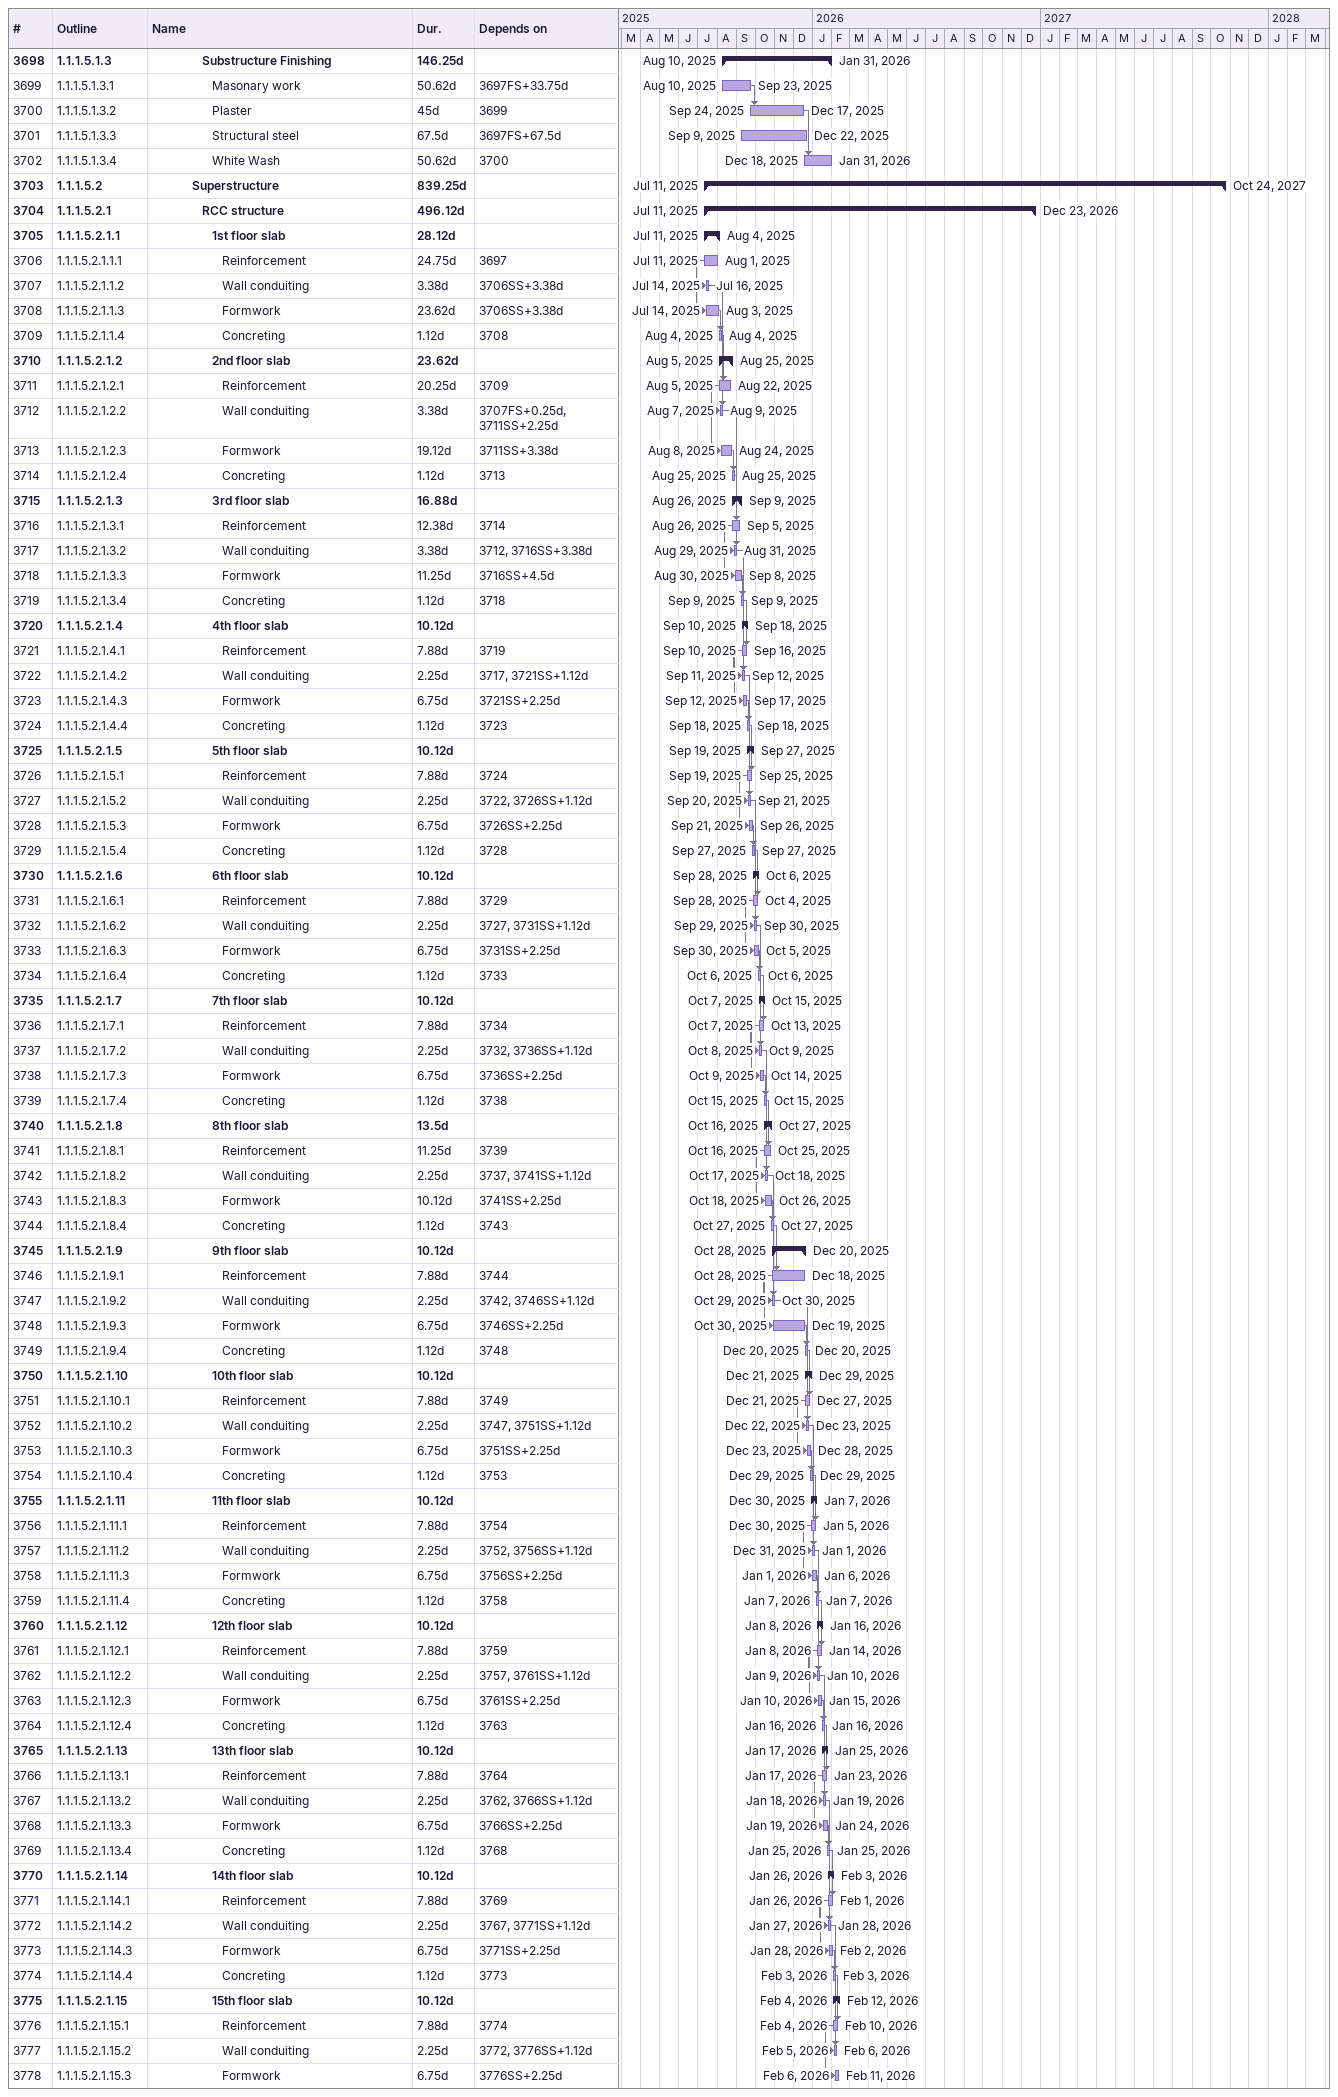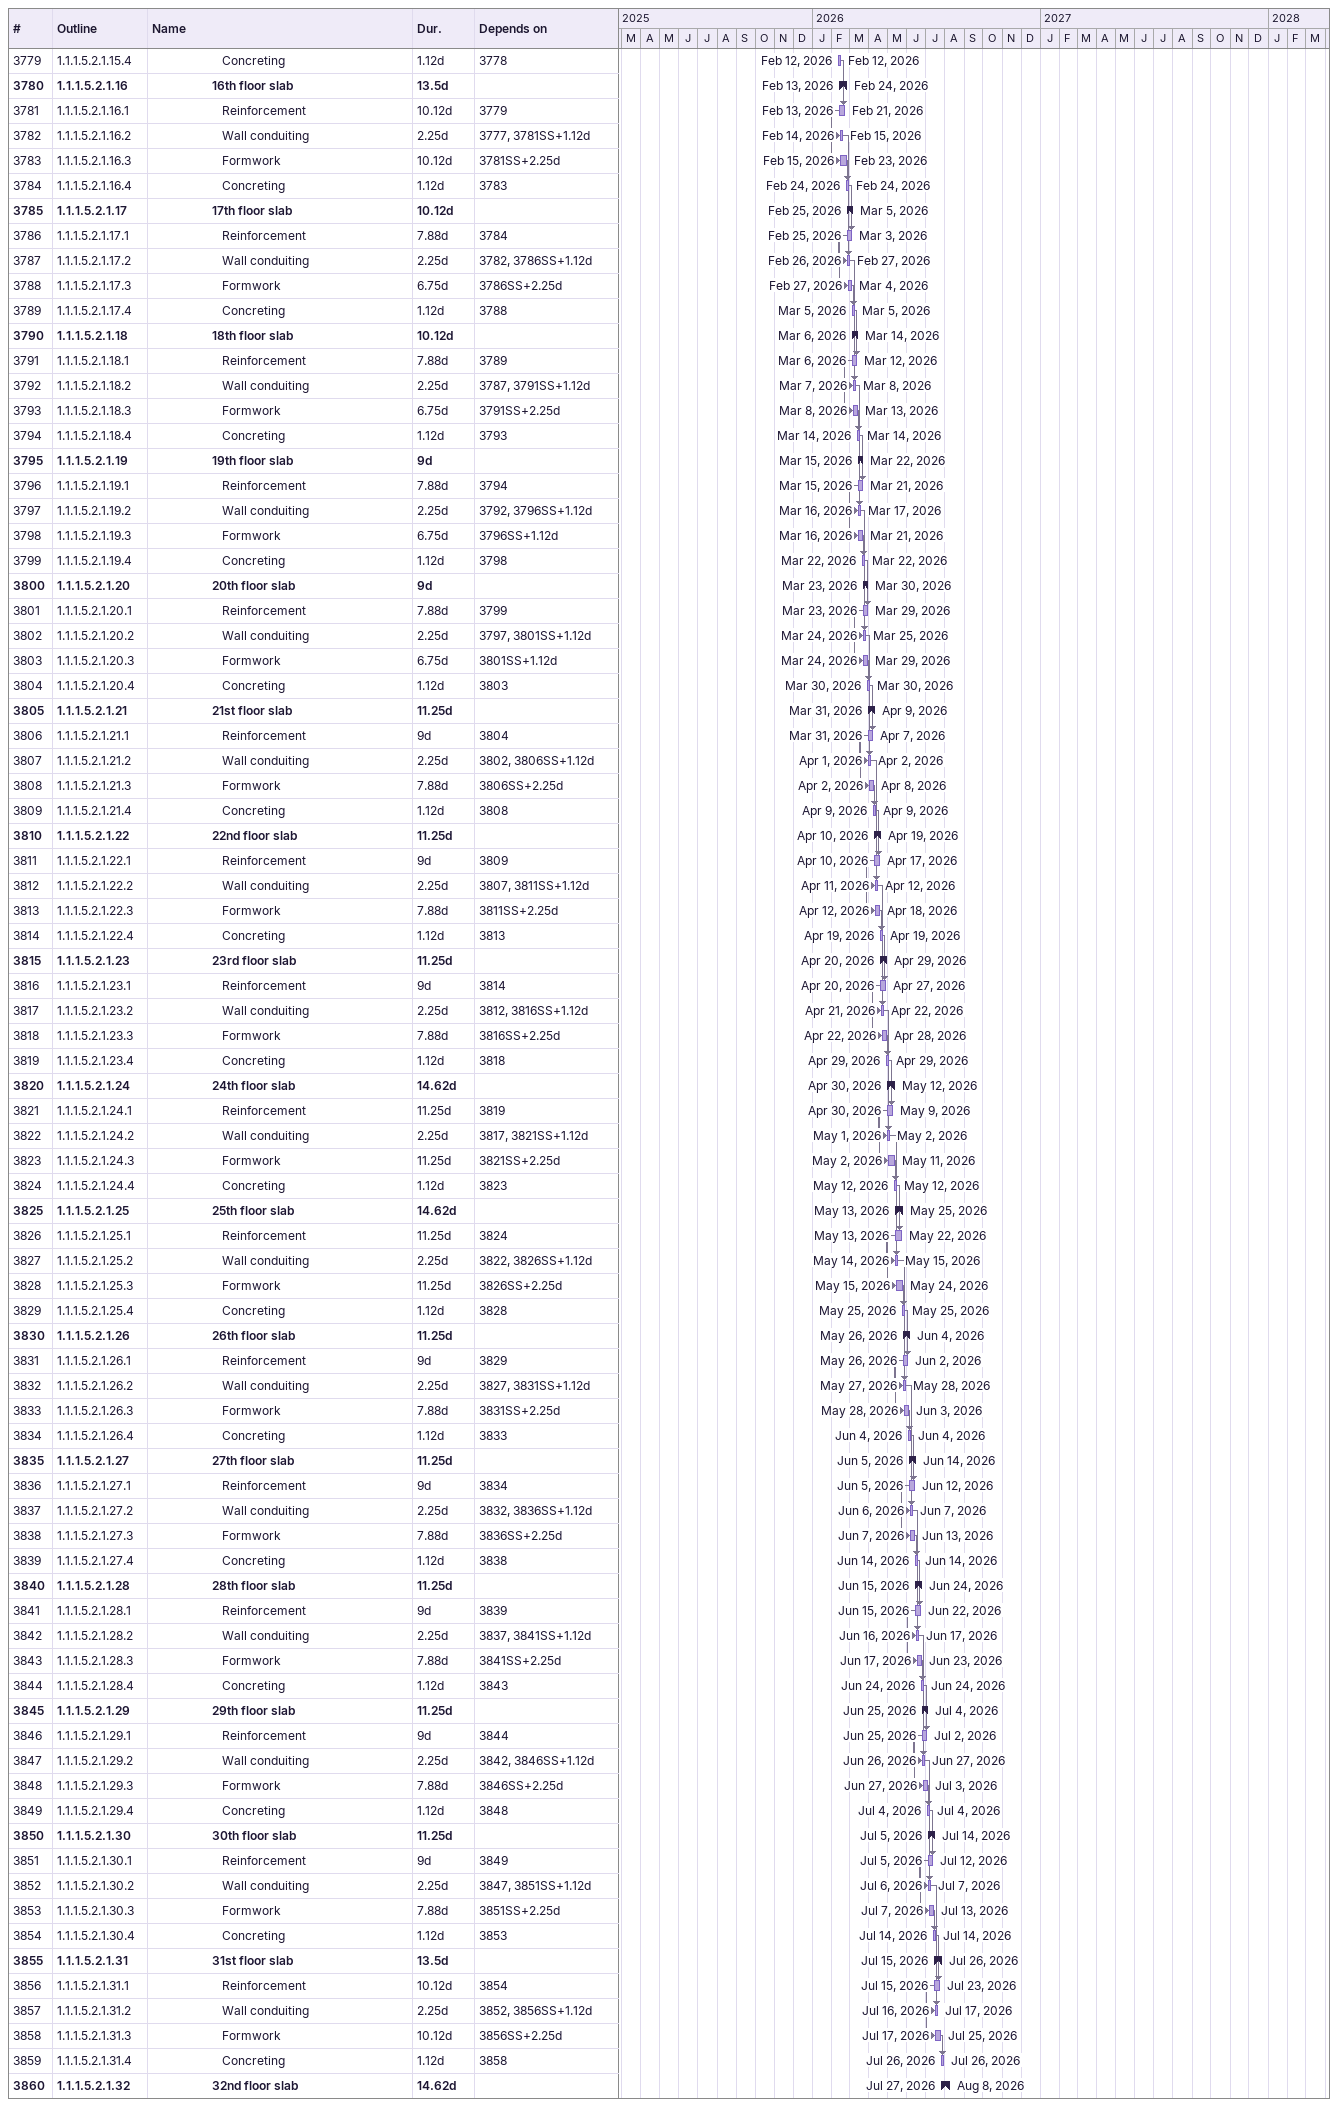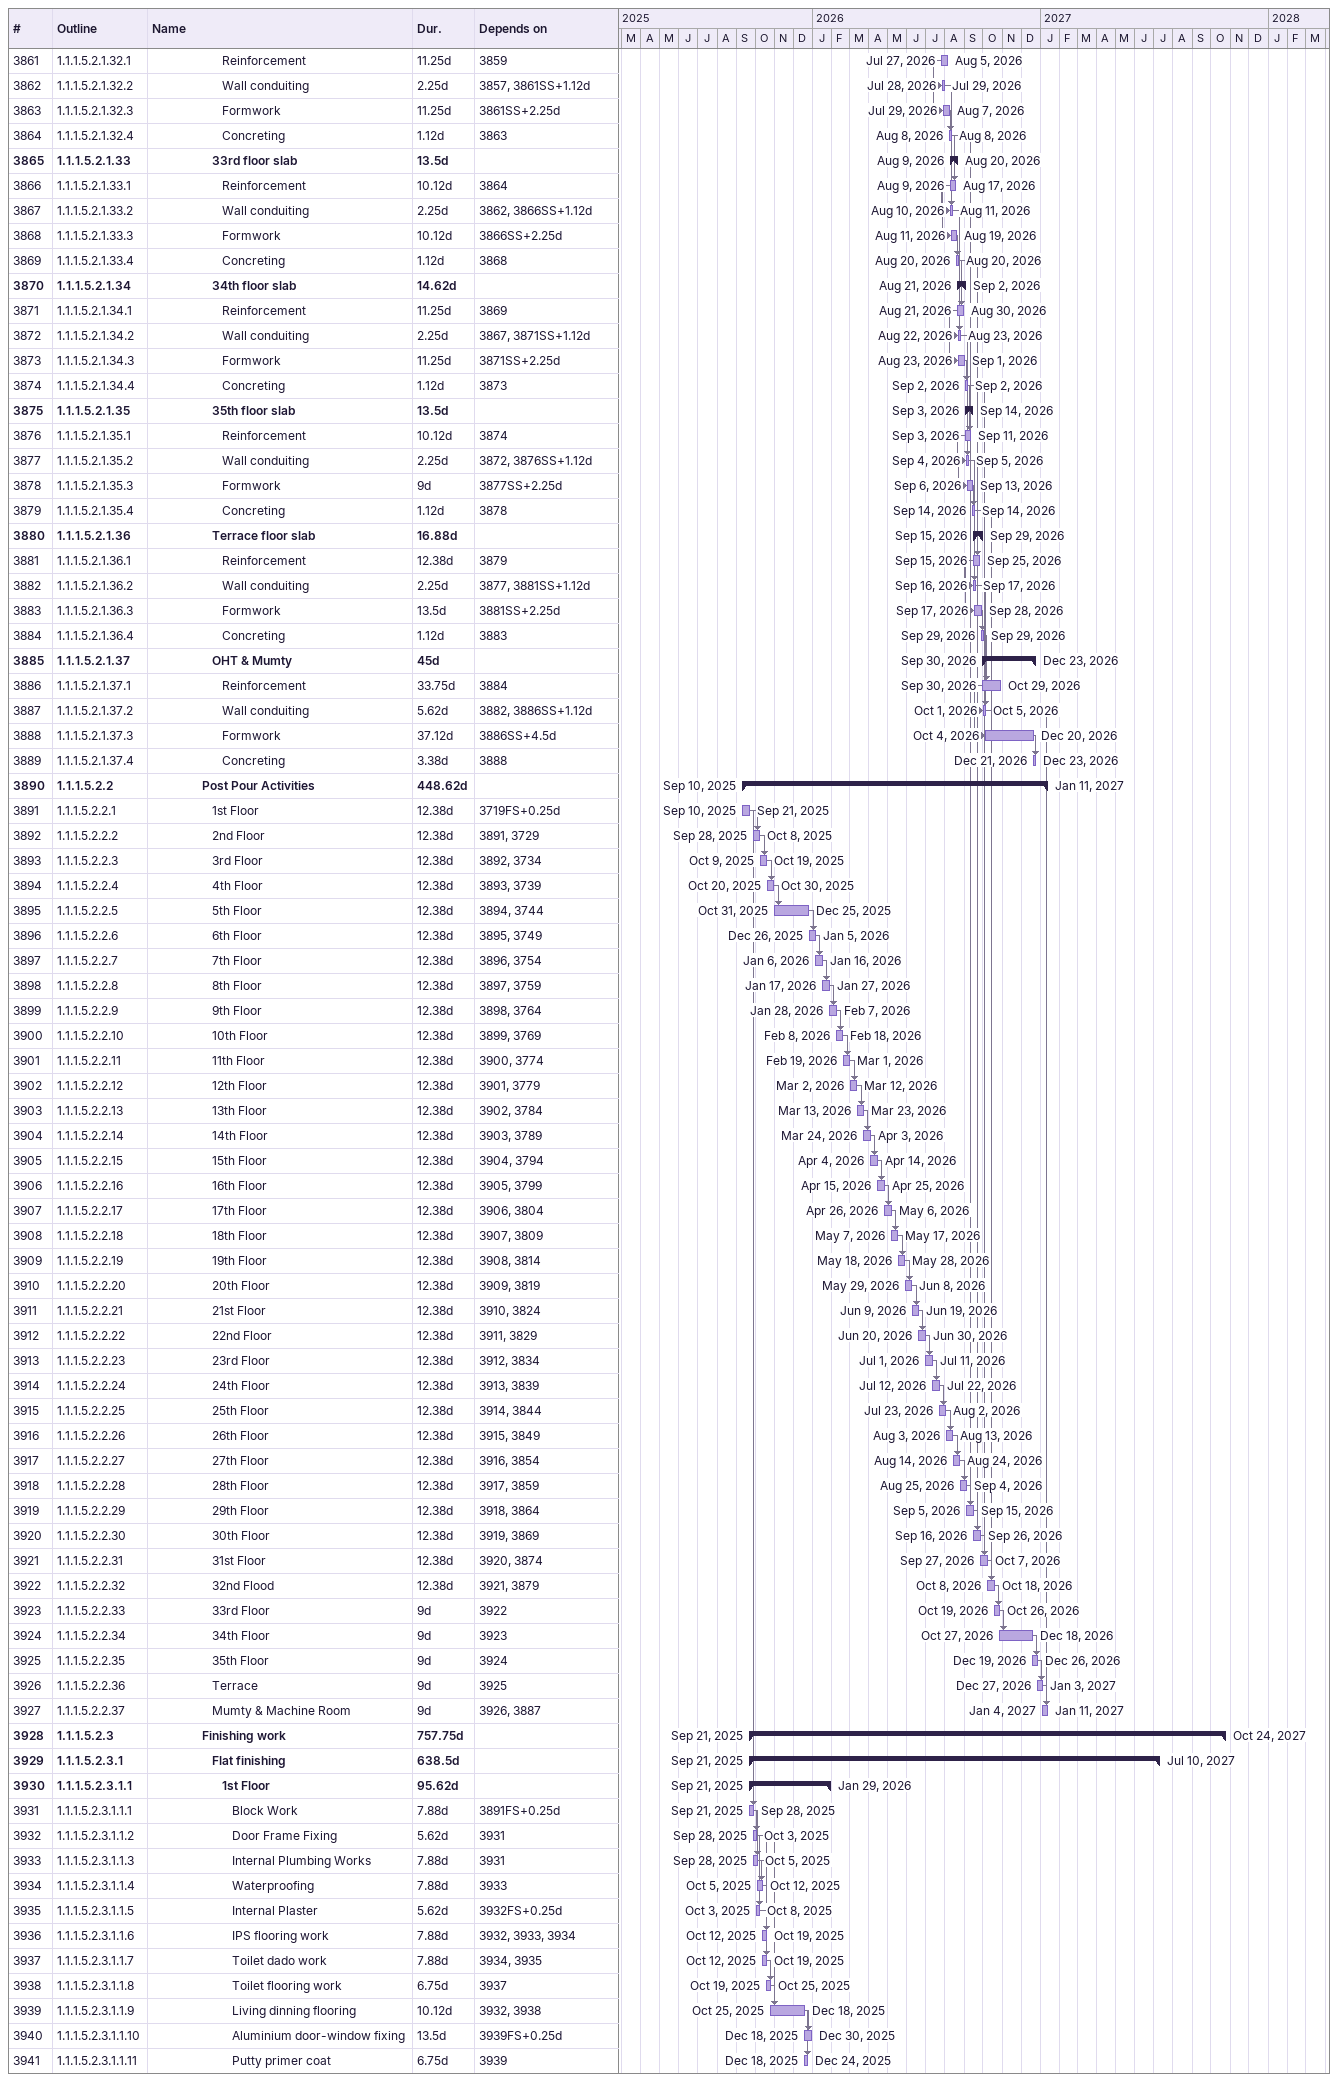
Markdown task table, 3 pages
| ID | WBS | Task | Duration | Start | Finish | Predecessors |
|---|---|---|---|---|---|---|
| 3698 | 1.1.1.5.1.3 | **Substructure Finishing** | 146.25d | 2025-08-10 | 2026-01-31 |  |
| 3699 | 1.1.1.5.1.3.1 | Masonary work | 50.62d | 2025-08-10 | 2025-09-23 | 3697FS+33.75d |
| 3700 | 1.1.1.5.1.3.2 | Plaster | 45d | 2025-09-24 | 2025-12-17 | 3699 |
| 3701 | 1.1.1.5.1.3.3 | Structural steel | 67.5d | 2025-09-09 | 2025-12-22 | 3697FS+67.5d |
| 3702 | 1.1.1.5.1.3.4 | White Wash | 50.62d | 2025-12-18 | 2026-01-31 | 3700 |
| 3703 | 1.1.1.5.2 | **Superstructure** | 839.25d | 2025-07-11 | 2027-10-24 |  |
| 3704 | 1.1.1.5.2.1 | **RCC structure** | 496.12d | 2025-07-11 | 2026-12-23 |  |
| 3705 | 1.1.1.5.2.1.1 | **1st floor slab** | 28.12d | 2025-07-11 | 2025-08-04 |  |
| 3706 | 1.1.1.5.2.1.1.1 | Reinforcement | 24.75d | 2025-07-11 | 2025-08-01 | 3697 |
| 3707 | 1.1.1.5.2.1.1.2 | Wall conduiting | 3.38d | 2025-07-14 | 2025-07-16 | 3706SS+3.38d |
| 3708 | 1.1.1.5.2.1.1.3 | Formwork | 23.62d | 2025-07-14 | 2025-08-03 | 3706SS+3.38d |
| 3709 | 1.1.1.5.2.1.1.4 | Concreting | 1.12d | 2025-08-04 | 2025-08-04 | 3708 |
| 3710 | 1.1.1.5.2.1.2 | **2nd floor slab** | 23.62d | 2025-08-05 | 2025-08-25 |  |
| 3711 | 1.1.1.5.2.1.2.1 | Reinforcement | 20.25d | 2025-08-05 | 2025-08-22 | 3709 |
| 3712 | 1.1.1.5.2.1.2.2 | Wall conduiting | 3.38d | 2025-08-07 | 2025-08-09 | 3707FS+0.25d, 3711SS+2.25d |
| 3713 | 1.1.1.5.2.1.2.3 | Formwork | 19.12d | 2025-08-08 | 2025-08-24 | 3711SS+3.38d |
| 3714 | 1.1.1.5.2.1.2.4 | Concreting | 1.12d | 2025-08-25 | 2025-08-25 | 3713 |
| 3715 | 1.1.1.5.2.1.3 | **3rd floor slab** | 16.88d | 2025-08-26 | 2025-09-09 |  |
| 3716 | 1.1.1.5.2.1.3.1 | Reinforcement | 12.38d | 2025-08-26 | 2025-09-05 | 3714 |
| 3717 | 1.1.1.5.2.1.3.2 | Wall conduiting | 3.38d | 2025-08-29 | 2025-08-31 | 3712, 3716SS+3.38d |
| 3718 | 1.1.1.5.2.1.3.3 | Formwork | 11.25d | 2025-08-30 | 2025-09-08 | 3716SS+4.5d |
| 3719 | 1.1.1.5.2.1.3.4 | Concreting | 1.12d | 2025-09-09 | 2025-09-09 | 3718 |
| 3720 | 1.1.1.5.2.1.4 | **4th floor slab** | 10.12d | 2025-09-10 | 2025-09-18 |  |
| 3721 | 1.1.1.5.2.1.4.1 | Reinforcement | 7.88d | 2025-09-10 | 2025-09-16 | 3719 |
| 3722 | 1.1.1.5.2.1.4.2 | Wall conduiting | 2.25d | 2025-09-11 | 2025-09-12 | 3717, 3721SS+1.12d |
| 3723 | 1.1.1.5.2.1.4.3 | Formwork | 6.75d | 2025-09-12 | 2025-09-17 | 3721SS+2.25d |
| 3724 | 1.1.1.5.2.1.4.4 | Concreting | 1.12d | 2025-09-18 | 2025-09-18 | 3723 |
| 3725 | 1.1.1.5.2.1.5 | **5th floor slab** | 10.12d | 2025-09-19 | 2025-09-27 |  |
| 3726 | 1.1.1.5.2.1.5.1 | Reinforcement | 7.88d | 2025-09-19 | 2025-09-25 | 3724 |
| 3727 | 1.1.1.5.2.1.5.2 | Wall conduiting | 2.25d | 2025-09-20 | 2025-09-21 | 3722, 3726SS+1.12d |
| 3728 | 1.1.1.5.2.1.5.3 | Formwork | 6.75d | 2025-09-21 | 2025-09-26 | 3726SS+2.25d |
| 3729 | 1.1.1.5.2.1.5.4 | Concreting | 1.12d | 2025-09-27 | 2025-09-27 | 3728 |
| 3730 | 1.1.1.5.2.1.6 | **6th floor slab** | 10.12d | 2025-09-28 | 2025-10-06 |  |
| 3731 | 1.1.1.5.2.1.6.1 | Reinforcement | 7.88d | 2025-09-28 | 2025-10-04 | 3729 |
| 3732 | 1.1.1.5.2.1.6.2 | Wall conduiting | 2.25d | 2025-09-29 | 2025-09-30 | 3727, 3731SS+1.12d |
| 3733 | 1.1.1.5.2.1.6.3 | Formwork | 6.75d | 2025-09-30 | 2025-10-05 | 3731SS+2.25d |
| 3734 | 1.1.1.5.2.1.6.4 | Concreting | 1.12d | 2025-10-06 | 2025-10-06 | 3733 |
| 3735 | 1.1.1.5.2.1.7 | **7th floor slab** | 10.12d | 2025-10-07 | 2025-10-15 |  |
| 3736 | 1.1.1.5.2.1.7.1 | Reinforcement | 7.88d | 2025-10-07 | 2025-10-13 | 3734 |
| 3737 | 1.1.1.5.2.1.7.2 | Wall conduiting | 2.25d | 2025-10-08 | 2025-10-09 | 3732, 3736SS+1.12d |
| 3738 | 1.1.1.5.2.1.7.3 | Formwork | 6.75d | 2025-10-09 | 2025-10-14 | 3736SS+2.25d |
| 3739 | 1.1.1.5.2.1.7.4 | Concreting | 1.12d | 2025-10-15 | 2025-10-15 | 3738 |
| 3740 | 1.1.1.5.2.1.8 | **8th floor slab** | 13.5d | 2025-10-16 | 2025-10-27 |  |
| 3741 | 1.1.1.5.2.1.8.1 | Reinforcement | 11.25d | 2025-10-16 | 2025-10-25 | 3739 |
| 3742 | 1.1.1.5.2.1.8.2 | Wall conduiting | 2.25d | 2025-10-17 | 2025-10-18 | 3737, 3741SS+1.12d |
| 3743 | 1.1.1.5.2.1.8.3 | Formwork | 10.12d | 2025-10-18 | 2025-10-26 | 3741SS+2.25d |
| 3744 | 1.1.1.5.2.1.8.4 | Concreting | 1.12d | 2025-10-27 | 2025-10-27 | 3743 |
| 3745 | 1.1.1.5.2.1.9 | **9th floor slab** | 10.12d | 2025-10-28 | 2025-12-20 |  |
| 3746 | 1.1.1.5.2.1.9.1 | Reinforcement | 7.88d | 2025-10-28 | 2025-12-18 | 3744 |
| 3747 | 1.1.1.5.2.1.9.2 | Wall conduiting | 2.25d | 2025-10-29 | 2025-10-30 | 3742, 3746SS+1.12d |
| 3748 | 1.1.1.5.2.1.9.3 | Formwork | 6.75d | 2025-10-30 | 2025-12-19 | 3746SS+2.25d |
| 3749 | 1.1.1.5.2.1.9.4 | Concreting | 1.12d | 2025-12-20 | 2025-12-20 | 3748 |
| 3750 | 1.1.1.5.2.1.10 | **10th floor slab** | 10.12d | 2025-12-21 | 2025-12-29 |  |
| 3751 | 1.1.1.5.2.1.10.1 | Reinforcement | 7.88d | 2025-12-21 | 2025-12-27 | 3749 |
| 3752 | 1.1.1.5.2.1.10.2 | Wall conduiting | 2.25d | 2025-12-22 | 2025-12-23 | 3747, 3751SS+1.12d |
| 3753 | 1.1.1.5.2.1.10.3 | Formwork | 6.75d | 2025-12-23 | 2025-12-28 | 3751SS+2.25d |
| 3754 | 1.1.1.5.2.1.10.4 | Concreting | 1.12d | 2025-12-29 | 2025-12-29 | 3753 |
| 3755 | 1.1.1.5.2.1.11 | **11th floor slab** | 10.12d | 2025-12-30 | 2026-01-07 |  |
| 3756 | 1.1.1.5.2.1.11.1 | Reinforcement | 7.88d | 2025-12-30 | 2026-01-05 | 3754 |
| 3757 | 1.1.1.5.2.1.11.2 | Wall conduiting | 2.25d | 2025-12-31 | 2026-01-01 | 3752, 3756SS+1.12d |
| 3758 | 1.1.1.5.2.1.11.3 | Formwork | 6.75d | 2026-01-01 | 2026-01-06 | 3756SS+2.25d |
| 3759 | 1.1.1.5.2.1.11.4 | Concreting | 1.12d | 2026-01-07 | 2026-01-07 | 3758 |
| 3760 | 1.1.1.5.2.1.12 | **12th floor slab** | 10.12d | 2026-01-08 | 2026-01-16 |  |
| 3761 | 1.1.1.5.2.1.12.1 | Reinforcement | 7.88d | 2026-01-08 | 2026-01-14 | 3759 |
| 3762 | 1.1.1.5.2.1.12.2 | Wall conduiting | 2.25d | 2026-01-09 | 2026-01-10 | 3757, 3761SS+1.12d |
| 3763 | 1.1.1.5.2.1.12.3 | Formwork | 6.75d | 2026-01-10 | 2026-01-15 | 3761SS+2.25d |
| 3764 | 1.1.1.5.2.1.12.4 | Concreting | 1.12d | 2026-01-16 | 2026-01-16 | 3763 |
| 3765 | 1.1.1.5.2.1.13 | **13th floor slab** | 10.12d | 2026-01-17 | 2026-01-25 |  |
| 3766 | 1.1.1.5.2.1.13.1 | Reinforcement | 7.88d | 2026-01-17 | 2026-01-23 | 3764 |
| 3767 | 1.1.1.5.2.1.13.2 | Wall conduiting | 2.25d | 2026-01-18 | 2026-01-19 | 3762, 3766SS+1.12d |
| 3768 | 1.1.1.5.2.1.13.3 | Formwork | 6.75d | 2026-01-19 | 2026-01-24 | 3766SS+2.25d |
| 3769 | 1.1.1.5.2.1.13.4 | Concreting | 1.12d | 2026-01-25 | 2026-01-25 | 3768 |
| 3770 | 1.1.1.5.2.1.14 | **14th floor slab** | 10.12d | 2026-01-26 | 2026-02-03 |  |
| 3771 | 1.1.1.5.2.1.14.1 | Reinforcement | 7.88d | 2026-01-26 | 2026-02-01 | 3769 |
| 3772 | 1.1.1.5.2.1.14.2 | Wall conduiting | 2.25d | 2026-01-27 | 2026-01-28 | 3767, 3771SS+1.12d |
| 3773 | 1.1.1.5.2.1.14.3 | Formwork | 6.75d | 2026-01-28 | 2026-02-02 | 3771SS+2.25d |
| 3774 | 1.1.1.5.2.1.14.4 | Concreting | 1.12d | 2026-02-03 | 2026-02-03 | 3773 |
| 3775 | 1.1.1.5.2.1.15 | **15th floor slab** | 10.12d | 2026-02-04 | 2026-02-12 |  |
| 3776 | 1.1.1.5.2.1.15.1 | Reinforcement | 7.88d | 2026-02-04 | 2026-02-10 | 3774 |
| 3777 | 1.1.1.5.2.1.15.2 | Wall conduiting | 2.25d | 2026-02-05 | 2026-02-06 | 3772, 3776SS+1.12d |
| 3778 | 1.1.1.5.2.1.15.3 | Formwork | 6.75d | 2026-02-06 | 2026-02-11 | 3776SS+2.25d |
| 3779 | 1.1.1.5.2.1.15.4 | Concreting | 1.12d | 2026-02-12 | 2026-02-12 | 3778 |
| 3780 | 1.1.1.5.2.1.16 | **16th floor slab** | 13.5d | 2026-02-13 | 2026-02-24 |  |
| 3781 | 1.1.1.5.2.1.16.1 | Reinforcement | 10.12d | 2026-02-13 | 2026-02-21 | 3779 |
| 3782 | 1.1.1.5.2.1.16.2 | Wall conduiting | 2.25d | 2026-02-14 | 2026-02-15 | 3777, 3781SS+1.12d |
| 3783 | 1.1.1.5.2.1.16.3 | Formwork | 10.12d | 2026-02-15 | 2026-02-23 | 3781SS+2.25d |
| 3784 | 1.1.1.5.2.1.16.4 | Concreting | 1.12d | 2026-02-24 | 2026-02-24 | 3783 |
| 3785 | 1.1.1.5.2.1.17 | **17th floor slab** | 10.12d | 2026-02-25 | 2026-03-05 |  |
| 3786 | 1.1.1.5.2.1.17.1 | Reinforcement | 7.88d | 2026-02-25 | 2026-03-03 | 3784 |
| 3787 | 1.1.1.5.2.1.17.2 | Wall conduiting | 2.25d | 2026-02-26 | 2026-02-27 | 3782, 3786SS+1.12d |
| 3788 | 1.1.1.5.2.1.17.3 | Formwork | 6.75d | 2026-02-27 | 2026-03-04 | 3786SS+2.25d |
| 3789 | 1.1.1.5.2.1.17.4 | Concreting | 1.12d | 2026-03-05 | 2026-03-05 | 3788 |
| 3790 | 1.1.1.5.2.1.18 | **18th floor slab** | 10.12d | 2026-03-06 | 2026-03-14 |  |
| 3791 | 1.1.1.5.2.1.18.1 | Reinforcement | 7.88d | 2026-03-06 | 2026-03-12 | 3789 |
| 3792 | 1.1.1.5.2.1.18.2 | Wall conduiting | 2.25d | 2026-03-07 | 2026-03-08 | 3787, 3791SS+1.12d |
| 3793 | 1.1.1.5.2.1.18.3 | Formwork | 6.75d | 2026-03-08 | 2026-03-13 | 3791SS+2.25d |
| 3794 | 1.1.1.5.2.1.18.4 | Concreting | 1.12d | 2026-03-14 | 2026-03-14 | 3793 |
| 3795 | 1.1.1.5.2.1.19 | **19th floor slab** | 9d | 2026-03-15 | 2026-03-22 |  |
| 3796 | 1.1.1.5.2.1.19.1 | Reinforcement | 7.88d | 2026-03-15 | 2026-03-21 | 3794 |
| 3797 | 1.1.1.5.2.1.19.2 | Wall conduiting | 2.25d | 2026-03-16 | 2026-03-17 | 3792, 3796SS+1.12d |
| 3798 | 1.1.1.5.2.1.19.3 | Formwork | 6.75d | 2026-03-16 | 2026-03-21 | 3796SS+1.12d |
| 3799 | 1.1.1.5.2.1.19.4 | Concreting | 1.12d | 2026-03-22 | 2026-03-22 | 3798 |
| 3800 | 1.1.1.5.2.1.20 | **20th floor slab** | 9d | 2026-03-23 | 2026-03-30 |  |
| 3801 | 1.1.1.5.2.1.20.1 | Reinforcement | 7.88d | 2026-03-23 | 2026-03-29 | 3799 |
| 3802 | 1.1.1.5.2.1.20.2 | Wall conduiting | 2.25d | 2026-03-24 | 2026-03-25 | 3797, 3801SS+1.12d |
| 3803 | 1.1.1.5.2.1.20.3 | Formwork | 6.75d | 2026-03-24 | 2026-03-29 | 3801SS+1.12d |
| 3804 | 1.1.1.5.2.1.20.4 | Concreting | 1.12d | 2026-03-30 | 2026-03-30 | 3803 |
| 3805 | 1.1.1.5.2.1.21 | **21st floor slab** | 11.25d | 2026-03-31 | 2026-04-09 |  |
| 3806 | 1.1.1.5.2.1.21.1 | Reinforcement | 9d | 2026-03-31 | 2026-04-07 | 3804 |
| 3807 | 1.1.1.5.2.1.21.2 | Wall conduiting | 2.25d | 2026-04-01 | 2026-04-02 | 3802, 3806SS+1.12d |
| 3808 | 1.1.1.5.2.1.21.3 | Formwork | 7.88d | 2026-04-02 | 2026-04-08 | 3806SS+2.25d |
| 3809 | 1.1.1.5.2.1.21.4 | Concreting | 1.12d | 2026-04-09 | 2026-04-09 | 3808 |
| 3810 | 1.1.1.5.2.1.22 | **22nd floor slab** | 11.25d | 2026-04-10 | 2026-04-19 |  |
| 3811 | 1.1.1.5.2.1.22.1 | Reinforcement | 9d | 2026-04-10 | 2026-04-17 | 3809 |
| 3812 | 1.1.1.5.2.1.22.2 | Wall conduiting | 2.25d | 2026-04-11 | 2026-04-12 | 3807, 3811SS+1.12d |
| 3813 | 1.1.1.5.2.1.22.3 | Formwork | 7.88d | 2026-04-12 | 2026-04-18 | 3811SS+2.25d |
| 3814 | 1.1.1.5.2.1.22.4 | Concreting | 1.12d | 2026-04-19 | 2026-04-19 | 3813 |
| 3815 | 1.1.1.5.2.1.23 | **23rd floor slab** | 11.25d | 2026-04-20 | 2026-04-29 |  |
| 3816 | 1.1.1.5.2.1.23.1 | Reinforcement | 9d | 2026-04-20 | 2026-04-27 | 3814 |
| 3817 | 1.1.1.5.2.1.23.2 | Wall conduiting | 2.25d | 2026-04-21 | 2026-04-22 | 3812, 3816SS+1.12d |
| 3818 | 1.1.1.5.2.1.23.3 | Formwork | 7.88d | 2026-04-22 | 2026-04-28 | 3816SS+2.25d |
| 3819 | 1.1.1.5.2.1.23.4 | Concreting | 1.12d | 2026-04-29 | 2026-04-29 | 3818 |
| 3820 | 1.1.1.5.2.1.24 | **24th floor slab** | 14.62d | 2026-04-30 | 2026-05-12 |  |
| 3821 | 1.1.1.5.2.1.24.1 | Reinforcement | 11.25d | 2026-04-30 | 2026-05-09 | 3819 |
| 3822 | 1.1.1.5.2.1.24.2 | Wall conduiting | 2.25d | 2026-05-01 | 2026-05-02 | 3817, 3821SS+1.12d |
| 3823 | 1.1.1.5.2.1.24.3 | Formwork | 11.25d | 2026-05-02 | 2026-05-11 | 3821SS+2.25d |
| 3824 | 1.1.1.5.2.1.24.4 | Concreting | 1.12d | 2026-05-12 | 2026-05-12 | 3823 |
| 3825 | 1.1.1.5.2.1.25 | **25th floor slab** | 14.62d | 2026-05-13 | 2026-05-25 |  |
| 3826 | 1.1.1.5.2.1.25.1 | Reinforcement | 11.25d | 2026-05-13 | 2026-05-22 | 3824 |
| 3827 | 1.1.1.5.2.1.25.2 | Wall conduiting | 2.25d | 2026-05-14 | 2026-05-15 | 3822, 3826SS+1.12d |
| 3828 | 1.1.1.5.2.1.25.3 | Formwork | 11.25d | 2026-05-15 | 2026-05-24 | 3826SS+2.25d |
| 3829 | 1.1.1.5.2.1.25.4 | Concreting | 1.12d | 2026-05-25 | 2026-05-25 | 3828 |
| 3830 | 1.1.1.5.2.1.26 | **26th floor slab** | 11.25d | 2026-05-26 | 2026-06-04 |  |
| 3831 | 1.1.1.5.2.1.26.1 | Reinforcement | 9d | 2026-05-26 | 2026-06-02 | 3829 |
| 3832 | 1.1.1.5.2.1.26.2 | Wall conduiting | 2.25d | 2026-05-27 | 2026-05-28 | 3827, 3831SS+1.12d |
| 3833 | 1.1.1.5.2.1.26.3 | Formwork | 7.88d | 2026-05-28 | 2026-06-03 | 3831SS+2.25d |
| 3834 | 1.1.1.5.2.1.26.4 | Concreting | 1.12d | 2026-06-04 | 2026-06-04 | 3833 |
| 3835 | 1.1.1.5.2.1.27 | **27th floor slab** | 11.25d | 2026-06-05 | 2026-06-14 |  |
| 3836 | 1.1.1.5.2.1.27.1 | Reinforcement | 9d | 2026-06-05 | 2026-06-12 | 3834 |
| 3837 | 1.1.1.5.2.1.27.2 | Wall conduiting | 2.25d | 2026-06-06 | 2026-06-07 | 3832, 3836SS+1.12d |
| 3838 | 1.1.1.5.2.1.27.3 | Formwork | 7.88d | 2026-06-07 | 2026-06-13 | 3836SS+2.25d |
| 3839 | 1.1.1.5.2.1.27.4 | Concreting | 1.12d | 2026-06-14 | 2026-06-14 | 3838 |
| 3840 | 1.1.1.5.2.1.28 | **28th floor slab** | 11.25d | 2026-06-15 | 2026-06-24 |  |
| 3841 | 1.1.1.5.2.1.28.1 | Reinforcement | 9d | 2026-06-15 | 2026-06-22 | 3839 |
| 3842 | 1.1.1.5.2.1.28.2 | Wall conduiting | 2.25d | 2026-06-16 | 2026-06-17 | 3837, 3841SS+1.12d |
| 3843 | 1.1.1.5.2.1.28.3 | Formwork | 7.88d | 2026-06-17 | 2026-06-23 | 3841SS+2.25d |
| 3844 | 1.1.1.5.2.1.28.4 | Concreting | 1.12d | 2026-06-24 | 2026-06-24 | 3843 |
| 3845 | 1.1.1.5.2.1.29 | **29th floor slab** | 11.25d | 2026-06-25 | 2026-07-04 |  |
| 3846 | 1.1.1.5.2.1.29.1 | Reinforcement | 9d | 2026-06-25 | 2026-07-02 | 3844 |
| 3847 | 1.1.1.5.2.1.29.2 | Wall conduiting | 2.25d | 2026-06-26 | 2026-06-27 | 3842, 3846SS+1.12d |
| 3848 | 1.1.1.5.2.1.29.3 | Formwork | 7.88d | 2026-06-27 | 2026-07-03 | 3846SS+2.25d |
| 3849 | 1.1.1.5.2.1.29.4 | Concreting | 1.12d | 2026-07-04 | 2026-07-04 | 3848 |
| 3850 | 1.1.1.5.2.1.30 | **30th floor slab** | 11.25d | 2026-07-05 | 2026-07-14 |  |
| 3851 | 1.1.1.5.2.1.30.1 | Reinforcement | 9d | 2026-07-05 | 2026-07-12 | 3849 |
| 3852 | 1.1.1.5.2.1.30.2 | Wall conduiting | 2.25d | 2026-07-06 | 2026-07-07 | 3847, 3851SS+1.12d |
| 3853 | 1.1.1.5.2.1.30.3 | Formwork | 7.88d | 2026-07-07 | 2026-07-13 | 3851SS+2.25d |
| 3854 | 1.1.1.5.2.1.30.4 | Concreting | 1.12d | 2026-07-14 | 2026-07-14 | 3853 |
| 3855 | 1.1.1.5.2.1.31 | **31st floor slab** | 13.5d | 2026-07-15 | 2026-07-26 |  |
| 3856 | 1.1.1.5.2.1.31.1 | Reinforcement | 10.12d | 2026-07-15 | 2026-07-23 | 3854 |
| 3857 | 1.1.1.5.2.1.31.2 | Wall conduiting | 2.25d | 2026-07-16 | 2026-07-17 | 3852, 3856SS+1.12d |
| 3858 | 1.1.1.5.2.1.31.3 | Formwork | 10.12d | 2026-07-17 | 2026-07-25 | 3856SS+2.25d |
| 3859 | 1.1.1.5.2.1.31.4 | Concreting | 1.12d | 2026-07-26 | 2026-07-26 | 3858 |
| 3860 | 1.1.1.5.2.1.32 | **32nd floor slab** | 14.62d | 2026-07-27 | 2026-08-08 |  |
| 3861 | 1.1.1.5.2.1.32.1 | Reinforcement | 11.25d | 2026-07-27 | 2026-08-05 | 3859 |
| 3862 | 1.1.1.5.2.1.32.2 | Wall conduiting | 2.25d | 2026-07-28 | 2026-07-29 | 3857, 3861SS+1.12d |
| 3863 | 1.1.1.5.2.1.32.3 | Formwork | 11.25d | 2026-07-29 | 2026-08-07 | 3861SS+2.25d |
| 3864 | 1.1.1.5.2.1.32.4 | Concreting | 1.12d | 2026-08-08 | 2026-08-08 | 3863 |
| 3865 | 1.1.1.5.2.1.33 | **33rd floor slab** | 13.5d | 2026-08-09 | 2026-08-20 |  |
| 3866 | 1.1.1.5.2.1.33.1 | Reinforcement | 10.12d | 2026-08-09 | 2026-08-17 | 3864 |
| 3867 | 1.1.1.5.2.1.33.2 | Wall conduiting | 2.25d | 2026-08-10 | 2026-08-11 | 3862, 3866SS+1.12d |
| 3868 | 1.1.1.5.2.1.33.3 | Formwork | 10.12d | 2026-08-11 | 2026-08-19 | 3866SS+2.25d |
| 3869 | 1.1.1.5.2.1.33.4 | Concreting | 1.12d | 2026-08-20 | 2026-08-20 | 3868 |
| 3870 | 1.1.1.5.2.1.34 | **34th floor slab** | 14.62d | 2026-08-21 | 2026-09-02 |  |
| 3871 | 1.1.1.5.2.1.34.1 | Reinforcement | 11.25d | 2026-08-21 | 2026-08-30 | 3869 |
| 3872 | 1.1.1.5.2.1.34.2 | Wall conduiting | 2.25d | 2026-08-22 | 2026-08-23 | 3867, 3871SS+1.12d |
| 3873 | 1.1.1.5.2.1.34.3 | Formwork | 11.25d | 2026-08-23 | 2026-09-01 | 3871SS+2.25d |
| 3874 | 1.1.1.5.2.1.34.4 | Concreting | 1.12d | 2026-09-02 | 2026-09-02 | 3873 |
| 3875 | 1.1.1.5.2.1.35 | **35th floor slab** | 13.5d | 2026-09-03 | 2026-09-14 |  |
| 3876 | 1.1.1.5.2.1.35.1 | Reinforcement | 10.12d | 2026-09-03 | 2026-09-11 | 3874 |
| 3877 | 1.1.1.5.2.1.35.2 | Wall conduiting | 2.25d | 2026-09-04 | 2026-09-05 | 3872, 3876SS+1.12d |
| 3878 | 1.1.1.5.2.1.35.3 | Formwork | 9d | 2026-09-06 | 2026-09-13 | 3877SS+2.25d |
| 3879 | 1.1.1.5.2.1.35.4 | Concreting | 1.12d | 2026-09-14 | 2026-09-14 | 3878 |
| 3880 | 1.1.1.5.2.1.36 | **Terrace floor slab** | 16.88d | 2026-09-15 | 2026-09-29 |  |
| 3881 | 1.1.1.5.2.1.36.1 | Reinforcement | 12.38d | 2026-09-15 | 2026-09-25 | 3879 |
| 3882 | 1.1.1.5.2.1.36.2 | Wall conduiting | 2.25d | 2026-09-16 | 2026-09-17 | 3877, 3881SS+1.12d |
| 3883 | 1.1.1.5.2.1.36.3 | Formwork | 13.5d | 2026-09-17 | 2026-09-28 | 3881SS+2.25d |
| 3884 | 1.1.1.5.2.1.36.4 | Concreting | 1.12d | 2026-09-29 | 2026-09-29 | 3883 |
| 3885 | 1.1.1.5.2.1.37 | **OHT & Mumty** | 45d | 2026-09-30 | 2026-12-23 |  |
| 3886 | 1.1.1.5.2.1.37.1 | Reinforcement | 33.75d | 2026-09-30 | 2026-10-29 | 3884 |
| 3887 | 1.1.1.5.2.1.37.2 | Wall conduiting | 5.62d | 2026-10-01 | 2026-10-05 | 3882, 3886SS+1.12d |
| 3888 | 1.1.1.5.2.1.37.3 | Formwork | 37.12d | 2026-10-04 | 2026-12-20 | 3886SS+4.5d |
| 3889 | 1.1.1.5.2.1.37.4 | Concreting | 3.38d | 2026-12-21 | 2026-12-23 | 3888 |
| 3890 | 1.1.1.5.2.2 | **Post Pour Activities** | 448.62d | 2025-09-10 | 2027-01-11 |  |
| 3891 | 1.1.1.5.2.2.1 | 1st Floor | 12.38d | 2025-09-10 | 2025-09-21 | 3719FS+0.25d |
| 3892 | 1.1.1.5.2.2.2 | 2nd Floor | 12.38d | 2025-09-28 | 2025-10-08 | 3891, 3729 |
| 3893 | 1.1.1.5.2.2.3 | 3rd Floor | 12.38d | 2025-10-09 | 2025-10-19 | 3892, 3734 |
| 3894 | 1.1.1.5.2.2.4 | 4th Floor | 12.38d | 2025-10-20 | 2025-10-30 | 3893, 3739 |
| 3895 | 1.1.1.5.2.2.5 | 5th Floor | 12.38d | 2025-10-31 | 2025-12-25 | 3894, 3744 |
| 3896 | 1.1.1.5.2.2.6 | 6th Floor | 12.38d | 2025-12-26 | 2026-01-05 | 3895, 3749 |
| 3897 | 1.1.1.5.2.2.7 | 7th Floor | 12.38d | 2026-01-06 | 2026-01-16 | 3896, 3754 |
| 3898 | 1.1.1.5.2.2.8 | 8th Floor | 12.38d | 2026-01-17 | 2026-01-27 | 3897, 3759 |
| 3899 | 1.1.1.5.2.2.9 | 9th Floor | 12.38d | 2026-01-28 | 2026-02-07 | 3898, 3764 |
| 3900 | 1.1.1.5.2.2.10 | 10th Floor | 12.38d | 2026-02-08 | 2026-02-18 | 3899, 3769 |
| 3901 | 1.1.1.5.2.2.11 | 11th Floor | 12.38d | 2026-02-19 | 2026-03-01 | 3900, 3774 |
| 3902 | 1.1.1.5.2.2.12 | 12th Floor | 12.38d | 2026-03-02 | 2026-03-12 | 3901, 3779 |
| 3903 | 1.1.1.5.2.2.13 | 13th Floor | 12.38d | 2026-03-13 | 2026-03-23 | 3902, 3784 |
| 3904 | 1.1.1.5.2.2.14 | 14th Floor | 12.38d | 2026-03-24 | 2026-04-03 | 3903, 3789 |
| 3905 | 1.1.1.5.2.2.15 | 15th Floor | 12.38d | 2026-04-04 | 2026-04-14 | 3904, 3794 |
| 3906 | 1.1.1.5.2.2.16 | 16th Floor | 12.38d | 2026-04-15 | 2026-04-25 | 3905, 3799 |
| 3907 | 1.1.1.5.2.2.17 | 17th Floor | 12.38d | 2026-04-26 | 2026-05-06 | 3906, 3804 |
| 3908 | 1.1.1.5.2.2.18 | 18th Floor | 12.38d | 2026-05-07 | 2026-05-17 | 3907, 3809 |
| 3909 | 1.1.1.5.2.2.19 | 19th Floor | 12.38d | 2026-05-18 | 2026-05-28 | 3908, 3814 |
| 3910 | 1.1.1.5.2.2.20 | 20th Floor | 12.38d | 2026-05-29 | 2026-06-08 | 3909, 3819 |
| 3911 | 1.1.1.5.2.2.21 | 21st Floor | 12.38d | 2026-06-09 | 2026-06-19 | 3910, 3824 |
| 3912 | 1.1.1.5.2.2.22 | 22nd Floor | 12.38d | 2026-06-20 | 2026-06-30 | 3911, 3829 |
| 3913 | 1.1.1.5.2.2.23 | 23rd Floor | 12.38d | 2026-07-01 | 2026-07-11 | 3912, 3834 |
| 3914 | 1.1.1.5.2.2.24 | 24th Floor | 12.38d | 2026-07-12 | 2026-07-22 | 3913, 3839 |
| 3915 | 1.1.1.5.2.2.25 | 25th Floor | 12.38d | 2026-07-23 | 2026-08-02 | 3914, 3844 |
| 3916 | 1.1.1.5.2.2.26 | 26th Floor | 12.38d | 2026-08-03 | 2026-08-13 | 3915, 3849 |
| 3917 | 1.1.1.5.2.2.27 | 27th Floor | 12.38d | 2026-08-14 | 2026-08-24 | 3916, 3854 |
| 3918 | 1.1.1.5.2.2.28 | 28th Floor | 12.38d | 2026-08-25 | 2026-09-04 | 3917, 3859 |
| 3919 | 1.1.1.5.2.2.29 | 29th Floor | 12.38d | 2026-09-05 | 2026-09-15 | 3918, 3864 |
| 3920 | 1.1.1.5.2.2.30 | 30th Floor | 12.38d | 2026-09-16 | 2026-09-26 | 3919, 3869 |
| 3921 | 1.1.1.5.2.2.31 | 31st Floor | 12.38d | 2026-09-27 | 2026-10-07 | 3920, 3874 |
| 3922 | 1.1.1.5.2.2.32 | 32nd Flood | 12.38d | 2026-10-08 | 2026-10-18 | 3921, 3879 |
| 3923 | 1.1.1.5.2.2.33 | 33rd Floor | 9d | 2026-10-19 | 2026-10-26 | 3922 |
| 3924 | 1.1.1.5.2.2.34 | 34th Floor | 9d | 2026-10-27 | 2026-12-18 | 3923 |
| 3925 | 1.1.1.5.2.2.35 | 35th Floor | 9d | 2026-12-19 | 2026-12-26 | 3924 |
| 3926 | 1.1.1.5.2.2.36 | Terrace | 9d | 2026-12-27 | 2027-01-03 | 3925 |
| 3927 | 1.1.1.5.2.2.37 | Mumty & Machine Room | 9d | 2027-01-04 | 2027-01-11 | 3926, 3887 |
| 3928 | 1.1.1.5.2.3 | **Finishing work** | 757.75d | 2025-09-21 | 2027-10-24 |  |
| 3929 | 1.1.1.5.2.3.1 | **Flat finishing** | 638.5d | 2025-09-21 | 2027-07-10 |  |
| 3930 | 1.1.1.5.2.3.1.1 | **1st Floor** | 95.62d | 2025-09-21 | 2026-01-29 |  |
| 3931 | 1.1.1.5.2.3.1.1.1 | Block Work | 7.88d | 2025-09-21 | 2025-09-28 | 3891FS+0.25d |
| 3932 | 1.1.1.5.2.3.1.1.2 | Door Frame Fixing | 5.62d | 2025-09-28 | 2025-10-03 | 3931 |
| 3933 | 1.1.1.5.2.3.1.1.3 | Internal Plumbing Works | 7.88d | 2025-09-28 | 2025-10-05 | 3931 |
| 3934 | 1.1.1.5.2.3.1.1.4 | Waterproofing | 7.88d | 2025-10-05 | 2025-10-12 | 3933 |
| 3935 | 1.1.1.5.2.3.1.1.5 | Internal Plaster | 5.62d | 2025-10-03 | 2025-10-08 | 3932FS+0.25d |
| 3936 | 1.1.1.5.2.3.1.1.6 | IPS flooring work | 7.88d | 2025-10-12 | 2025-10-19 | 3932, 3933, 3934 |
| 3937 | 1.1.1.5.2.3.1.1.7 | Toilet dado work | 7.88d | 2025-10-12 | 2025-10-19 | 3934, 3935 |
| 3938 | 1.1.1.5.2.3.1.1.8 | Toilet flooring work | 6.75d | 2025-10-19 | 2025-10-25 | 3937 |
| 3939 | 1.1.1.5.2.3.1.1.9 | Living dinning flooring | 10.12d | 2025-10-25 | 2025-12-18 | 3932, 3938 |
| 3940 | 1.1.1.5.2.3.1.1.10 | Aluminium door-window fixing | 13.5d | 2025-12-18 | 2025-12-30 | 3939FS+0.25d |
| 3941 | 1.1.1.5.2.3.1.1.11 | Putty primer coat | 6.75d | 2025-12-18 | 2025-12-24 | 3939 |
